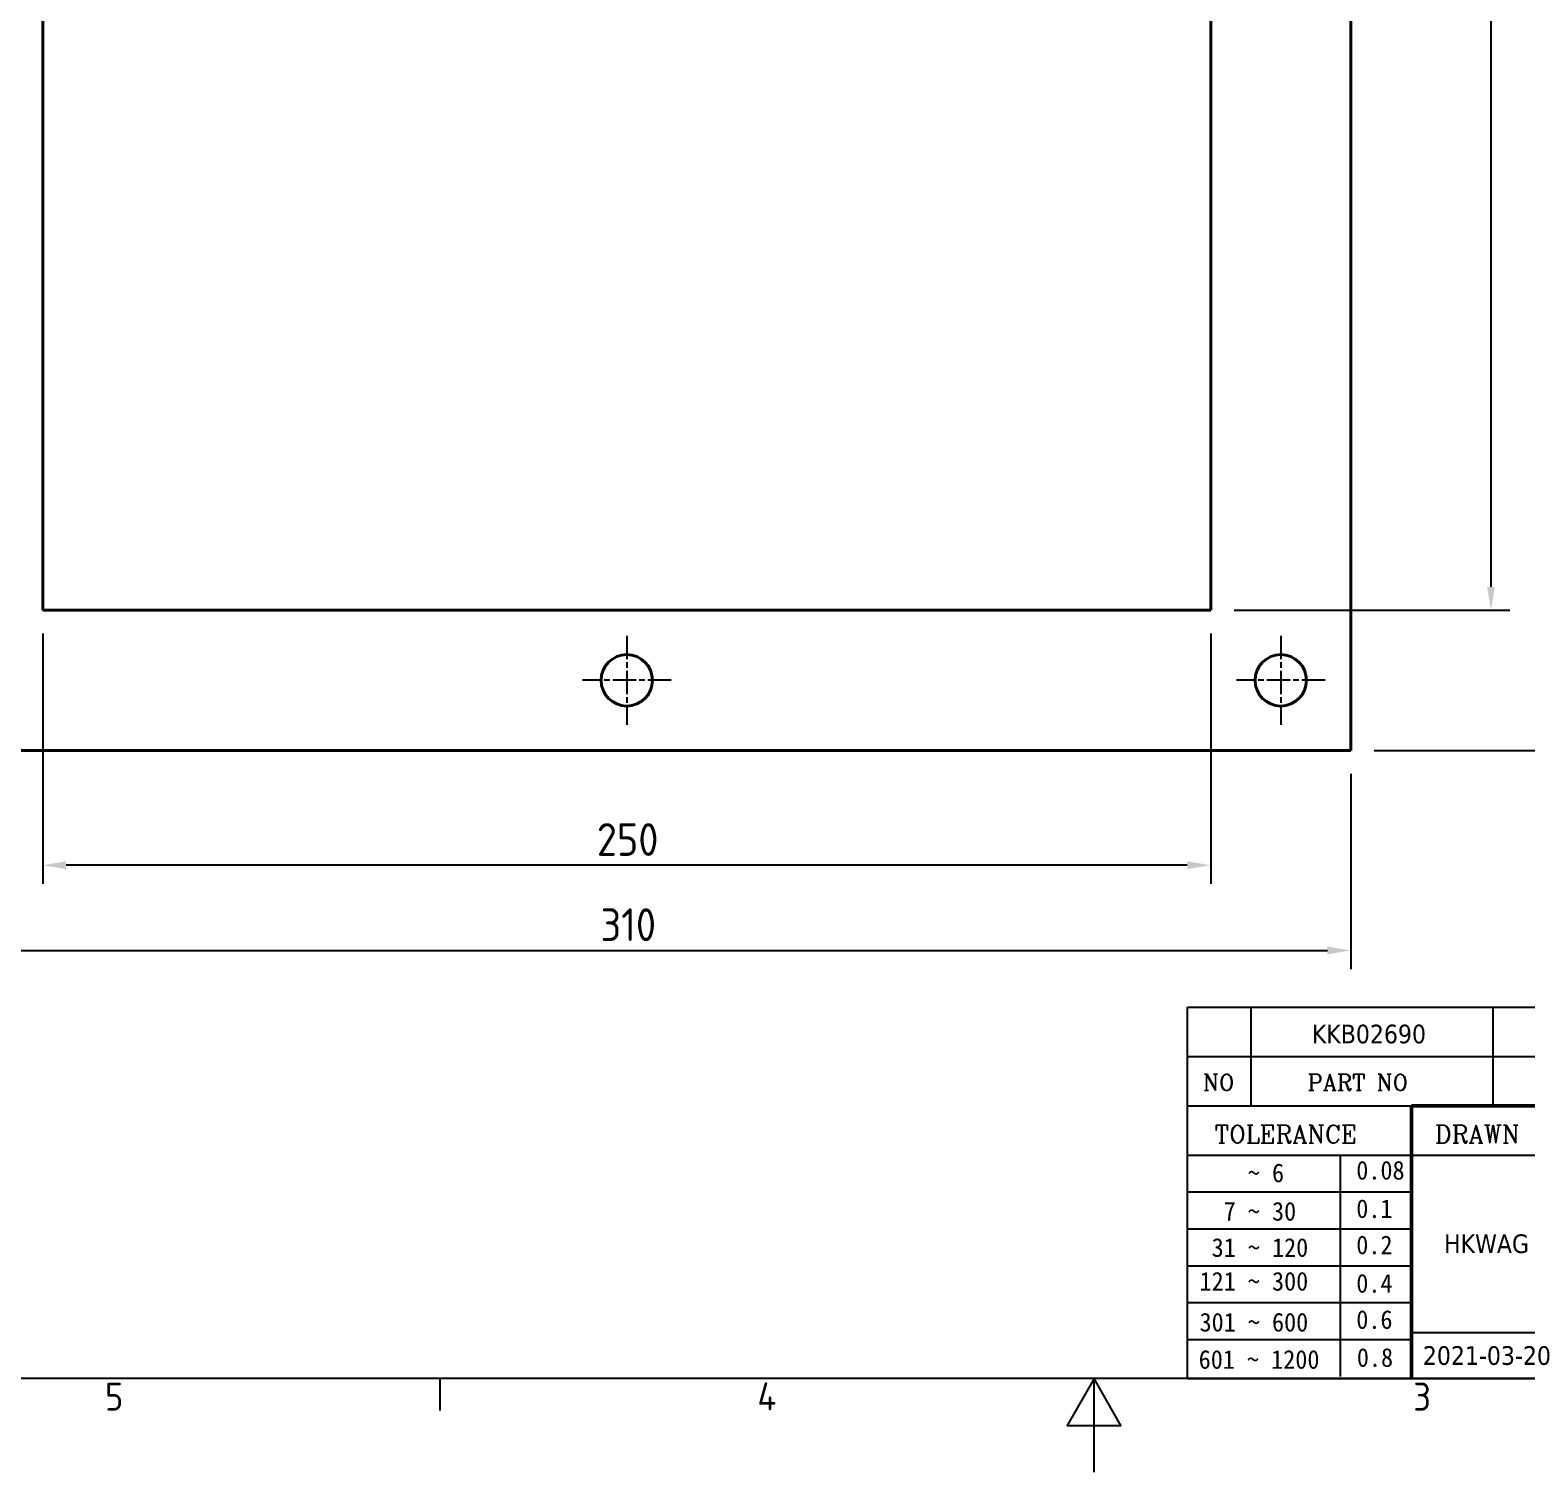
# Model space of a CAD drawing. Header units: millimetres. Extents: x 0 to 840, y 0 to 594.
# Drawn here: x 192.2 to 512.5, y 0 to 308.7 of the extents above; entities that cross this region are included whole.
import ezdxf
from ezdxf.enums import TextEntityAlignment as Align

# ---------------------------------------------------------------- set-up
doc = ezdxf.new("R2010")
doc.units = ezdxf.units.MM
doc.header["$LTSCALE"] = 2
doc.linetypes.add('CHAIN', pattern=[0.35429999999999995, 0.2362, -0.0295, 0.0591, -0.0295])
doc.layers.get('0').update_dxf_attribs({"color": 3, "lineweight": 25})
for name, color, linetype, lineweight in [('가시적인 것(ISO)', 3, 'Continuous', 40), ('경계(ISO)', 7, 'Continuous', 25), ('제목(ISO)', 5, 'Continuous', 50), ('중심 표식(ISO)', 1, 'Continuous', 25), ('치수(ISO)', 2, 'Continuous', 25)]:
    doc.layers.add(name, color=color, linetype=linetype, lineweight=lineweight)
doc.styles.add('HAN_291', font='')
doc.styles.add('RC_284', font='ROMANC.shx')
doc.styles.add('RC_287', font='ROMANC.shx')
doc.styles.add('문자 텍스트_M2B', font='isocp.shx')
doc.styles.add('치수 텍스트_PSTEK_POSCO', font='isocp.shx')
doc.styles.add('텍스트 스타일198', font='tahoma.ttf')
doc.styles.get('HAN_291').set_extended_font_data('GulimChe')
doc.dimstyles.new('치수_PSTEK_POSCO', dxfattribs={"dimscale": 2, "dimtxt": 3.5, "dimasz": 2.5, "dimexe": 2, "dimexo": 2.5, "dimgap": 1, "dimtad": 1, "dimrnd": 1e-08, "dimdsep": 46, "dimtxsty": '치수 텍스트_PSTEK_POSCO', "dimcen": 0.09, "dimdle": 10, "dimclrd": 7, "dimclre": 7, "dimclrt": 2, "dimadec": 1, "dimazin": 2, "dimtfac": 1, "dimtmove": 0, "dimatfit": 3, "dimfxl": 0, "dimtolj": 1, "dimlwd": -1, "dimlwe": -1, "dimarcsym": 0})

# ---------------------------------------------------------------- blocks, each defined once
blk = doc.blocks.new('경계 Default Border')
at = {"layer": '경계(ISO)'}
blk.add_line((140, 10), (140, 6.599999666213989), dxfattribs=at)
at = {"layer": '경계(ISO)', "flags": 128}
for points in [[(10, 10), (10, 287.0000076293945), (410, 287.0000076293945), (410, 10), (10, 10)], [(210, 0), (210, 10), (207.1132469177246, 5), (212.8867530822754, 5), (210, 10)]]:
    blk.add_lwpolyline(points, dxfattribs=at)
at = {"layer": '경계(ISO)', "color": 2, "char_height": 3.00000011920929, "attachment_point": 7, "style": '문자 텍스트_M2B'}
for s, insert in [('4', (173.9734701308116, 6.59999988079071)), ('5', (104.1445394605597, 6.57139439638704)), ('3', (244.1685395229535, 6.57139439638704))]:
    blk.add_mtext(s, dxfattribs=dict(at, insert=insert))
blk = doc.blocks.new('제목 블록 PSTEK')
at = {"color": 180}
for p, q in [((182.475792979055, 11.79100474011392), (182.4757929790549, 51.56524660363496)), ((182.4757929790549, 51.56524660363496), (372.4757929537551, 51.56524660363496)), ((189.2651435055721, 51.56524660363496), (189.2651435055722, 41.00524660363494)), ((215.2152739891528, 41.00524660363494), (215.2152739891528, 51.56524660363496)), ((182.475792979055, 46.2852466036349), (372.4757929537551, 46.28524660363492)), ((182.475792979055, 41.00524660363493), (206.451475290024, 41.00524660363493)), ((182.475792979055, 35.72524660363497), (206.451475290024, 35.72524660363497)), ((198.8621818849491, 12.02524660363491), (198.8621818849491, 35.72524660363497)), ((206.451475290024, 35.72524660363497), (372.4757929537551, 35.72524660363497)), ((182.475792979055, 31.77524660363492), (206.451475290024, 31.77524660363492)), ((182.475792979055, 27.82524660363487), (206.451475290024, 27.82524660363487)), ((182.475792979055, 23.87524660363505), (206.451475290024, 23.87524660363505)), ((182.475792979055, 19.92524660363478), (206.451475290024, 19.92524660363478)), ((206.451475290024, 16.74100474011396), (255.9175931367359, 16.74100474011396)), ((182.475792979055, 15.97524660363496), (206.451475290024, 15.97524660363496)), ((182.475792979055, 11.79100474011392), (372.4757929537551, 11.79100474011389))]:
    blk.add_line(p, q, dxfattribs=at)
at = {"color": 7, "lineweight": 50}
for p, q in [((206.4514752900237, 11.79100474011392), (206.4514752900237, 41.00524660363494)), ((206.451475290024, 41.00524660363494), (372.4757929537551, 41.00524660363496))]:
    blk.add_line(p, q, dxfattribs=at)
at = {"layer": '제목(ISO)', "lineweight": 18}
blk.add_line((182.475792979055, 35.72500474011393), (182.475792979055, 11.79100474011392), dxfattribs=at)
at = {"color": 2}
for s, height, style, p in [('NO', 1.742399930953979, 'RC_284', (184.135398793432, 42.62317362549192)), ('PART NO', 1.742399930953979, 'RC_284', (195.3359407378685, 42.62317362549192)), (' TOLERANCE', 1.899999976158142, 'RC_287', (184.0872874387979, 37.00893196870329)), ('DRAWN', 1.899999976158142, 'RC_287', (208.9766620976279, 37.00893196870329)), ('    ~ 6', 2.000000029802322, 'HAN_291', (183.7721304966814, 32.8176515608431)), ('0.08', 2.000000029802322, 'HAN_291', (200.5467345600617, 33.09873600004101)), ('  7 ~ 30', 2.000000029802322, 'HAN_291', (183.7721304966814, 28.70538114822415)), ('0.1', 2.000000029802322, 'HAN_291', (200.5467345600617, 28.98646558742206)), (' 31 ~ 120', 2.000000029802322, 'HAN_291', (183.7721304966814, 24.82628181916237)), ('0.2', 2.000000029802322, 'HAN_291', (200.5467345600617, 25.10736625836028)), ('121 ~ 300', 2.000000029802322, 'HAN_291', (183.7721304966814, 21.21401206133254)), ('0.4', 2.000000029802322, 'HAN_291', (200.5467345600617, 20.99509650053045)), ('301 ~ 600', 2.000000029802322, 'HAN_291', (183.7721304966814, 16.83491273227077)), ('0.6', 2.000000029802322, 'HAN_291', (200.5467345600617, 17.11599717146868)), ('601 ~ 1200', 2.000000029802322, 'HAN_291', (183.6802025156883, 12.84759660881125)), ('0.8', 2.000000029802322, 'HAN_291', (200.6097246063884, 13.05732192299702))]:
    blk.add_text(s, height=height, dxfattribs=dict(at, style=style)).set_placement(p)
at = {"layer": '제목(ISO)', "color": 7, "style": '텍스트 스타일198'}
for tag, p in [('부품_번호_001', (195.7903726437438, 47.68004260673702)), ('설명_001', (236.4755450851448, 47.92245856837096)), ('재질_001', (293.7358818398196, 47.92524659519488)), ("3._Q'TY_001", (312.7051684940307, 47.92188863680521)), ('4._COLOR_001', (327.1808631167115, 47.92524658873377)), ('질량\\P3;_001', (350.3046145979153, 48.1643332325385)), ('1._MODEL_NAME_001', (328.0471947388506, 37.34308406982311)), ('제목_001', (336.3979558886313, 32.12268535370653)), ('부품_번호_001', (334.4496128969756, 26.8052465951949)), ('설계자_001', (209.9396160013646, 25.23446884679021)), ('프로젝트_001', (271.6304945365308, 16.57270180080504)), ('시트_크기_001', (260.807090429518, 14.83812566343425)), ('작성_날짜_001', (207.6723224966676, 13.26600473167383)), ('프로젝트_002', (286.6403537393983, 13.14882256215354))]:
    blk.add_attdef(tag, p, '', height=2.000000029802322, dxfattribs=at)
for tag, p in [('점검자', (231.1845342133799, 26.23312567187446)), ('엔지니어링_승인자', (247.673240162284, 26.23312567187446)), ('점검_날짜', (231.1845342133799, 14.26600474011394)), ('엔지니어링_승인_날짜', (247.6732401622839, 14.26600474011394))]:
    blk.add_attdef(tag, text='', height=2.000000029802322, dxfattribs=at).set_placement(p, align=Align.MIDDLE_CENTER)
blk = doc.blocks.new('*D30')
at = {"layer": 'Defpoints', "color": 0, "transparency": 16777216}
for p in [(194.9761594344939, 184.4862587397857), (444.9761594344939, 184.4862587397859), (194.9761594344939, 129.9075091610842)]:
    blk.add_point(p, dxfattribs=at)
at = {"layer": '치수(ISO)', "color": 7, "transparency": 16777216}
for p, q in [((194.9761594344939, 179.4862587397857), (194.9761594344939, 125.9075091610842)), ((444.9761594344939, 179.4862587397859), (444.9761594344939, 125.9075091610842)), ((439.9761594344939, 129.9075091610842), (199.9761594344939, 129.9075091610842))]:
    blk.add_line(p, q, dxfattribs=at)
for points in [[(199.9761594344939, 130.7408424944175), (199.9761594344939, 129.0741758277508), (194.9761594344939, 129.9075091610842)], [(439.9761594344939, 130.7408424944175), (439.9761594344939, 129.0741758277508), (444.9761594344939, 129.9075091610842)]]:
    blk.add_solid(points, dxfattribs=at)
at = {"layer": '치수(ISO)', "color": 2, "transparency": 16777216, "insert": (313.5845255762262, 135.4081981374621), "char_height": 7, "attachment_point": 4, "style": '치수 텍스트_PSTEK_POSCO'}
blk.add_mtext('\\A1;250', dxfattribs=at)
blk = doc.blocks.new('*D31')
at = {"layer": 'Defpoints', "color": 0, "transparency": 16777216}
for p in [(444.9761594344937, 484.4862587397859), (444.9761594344939, 184.4862587397859), (504.9761594344939, 184.4862587397858)]:
    blk.add_point(p, dxfattribs=at)
at = {"layer": '치수(ISO)', "color": 7, "transparency": 16777216}
for p, q in [((449.9761594344937, 484.4862587397859), (508.976159434494, 484.4862587397859)), ((504.976159434494, 479.4862587397859), (504.9761594344939, 189.4862587397858)), ((449.9761594344939, 184.4862587397858), (508.9761594344939, 184.4862587397858))]:
    blk.add_line(p, q, dxfattribs=at)
for points in [[(504.1428261011607, 479.4862587397859), (505.8094927678273, 479.4862587397859), (504.976159434494, 484.4862587397859)], [(504.1428261011606, 189.4862587397858), (505.8094927678272, 189.4862587397858), (504.9761594344939, 184.4862587397858)]]:
    blk.add_solid(points, dxfattribs=at)
at = {"layer": '치수(ISO)', "color": 2, "transparency": 16777216, "insert": (499.4761594344939, 328.1835028342741), "char_height": 7, "attachment_point": 4, "rotation": 90, "style": '치수 텍스트_PSTEK_POSCO'}
blk.add_mtext('\\A1;300', dxfattribs=at)
blk = doc.blocks.new('*D33')
at = {"layer": 'Defpoints', "color": 0, "transparency": 16777216}
for p in [(474.9761594344937, 514.4862587397859), (526.4410035083382, 514.4862587397859), (474.9761594344939, 154.4862587397859)]:
    blk.add_point(p, dxfattribs=at)
at = {"layer": '치수(ISO)', "color": 7, "transparency": 16777216}
for p, q in [((479.9761594344937, 514.4862587397859), (530.4410035083382, 514.4862587397859)), ((526.4410035083381, 159.4862587397859), (526.4410035083382, 509.4862587397859)), ((479.9761594344939, 154.4862587397859), (530.4410035083381, 154.4862587397859))]:
    blk.add_line(p, q, dxfattribs=at)
for points in [[(525.6076701750048, 509.4862587397859), (527.2743368416716, 509.4862587397859), (526.4410035083382, 514.4862587397859)], [(525.6076701750047, 159.4862587397859), (527.2743368416715, 159.4862587397859), (526.4410035083381, 154.4862587397859)]]:
    blk.add_solid(points, dxfattribs=at)
at = {"layer": '치수(ISO)', "color": 2, "transparency": 16777216, "insert": (520.9410035083381, 328.1835028342741), "char_height": 7, "attachment_point": 4, "rotation": 90, "style": '치수 텍스트_PSTEK_POSCO'}
blk.add_mtext('\\A1;360', dxfattribs=at)
blk = doc.blocks.new('*D34')
at = {"layer": 'Defpoints', "color": 0, "transparency": 16777216}
for p in [(164.9761594344939, 154.4862587397857), (474.9761594344939, 154.4862587397859), (474.9761594344939, 111.6718739415545)]:
    blk.add_point(p, dxfattribs=at)
at = {"layer": '치수(ISO)', "color": 7, "transparency": 16777216}
for p, q in [((164.9761594344939, 149.4862587397857), (164.9761594344939, 107.6718739415545)), ((474.9761594344939, 149.4862587397859), (474.9761594344939, 107.6718739415545)), ((169.9761594344939, 111.6718739415545), (469.9761594344939, 111.6718739415545))]:
    blk.add_line(p, q, dxfattribs=at)
for points in [[(169.9761594344939, 112.5052072748878), (169.9761594344939, 110.8385406082212), (164.9761594344939, 111.6718739415545)], [(469.9761594344939, 112.5052072748878), (469.9761594344939, 110.8385406082212), (474.9761594344939, 111.6718739415545)]]:
    blk.add_solid(points, dxfattribs=at)
at = {"layer": '치수(ISO)', "color": 2, "transparency": 16777216, "insert": (314.3734035289821, 117.1718739415545), "char_height": 7, "attachment_point": 4, "style": '치수 텍스트_PSTEK_POSCO'}
blk.add_mtext('\\A1;310', dxfattribs=at)

msp = doc.modelspace()

# ---------------------------------------------------------------- linework, layer by layer
at = {"layer": '가시적인 것(ISO)'}
for p, q in [((474.9761594344939, 154.486258739786), (474.9761594344937, 514.4862587397859)), ((194.9761594344939, 184.4862587397857), (194.9761594344938, 484.4862587397858)), ((444.9761594344937, 484.4862587397859), (444.9761594344939, 184.4862587397859)), ((444.9761594344939, 184.4862587397859), (194.9761594344939, 184.4862587397857)), ((164.9761594344939, 154.4862587397857), (474.9761594344939, 154.486258739786))]:
    msp.add_line(p, q, dxfattribs=at)
for centre in [(319.9761594344939, 169.4862587397858), (459.9761594344939, 169.4862587397859)]:
    msp.add_circle(centre, 5.5, dxfattribs=at)
at = {"layer": '중심 표식(ISO)', "linetype": 'CHAIN', "ltscale": 10.55637073516846}
for p, q in [((319.9761594344939, 178.9862587397858), (319.9761594344939, 159.9862587397858)), ((459.9761594344939, 178.9862587397859), (459.9761594344939, 159.9862587397859)), ((329.4761594344939, 169.4862587397858), (310.4761594344939, 169.4862587397858)), ((469.4761594344939, 169.4862587397859), (450.4761594344939, 169.4862587397859))]:
    msp.add_line(p, q, dxfattribs=at)

# ---------------------------------------------------------------- block references
at = {"xscale": 2, "yscale": 2, "zscale": 2}
msp.add_blockref('경계 Default Border', (0, 0), dxfattribs=at)
ref = msp.add_blockref('제목 블록 PSTEK', (75.04841409248968, -3.58200948022779), dxfattribs=dict(xscale=2, yscale=2, zscale=2))
ref.add_attrib('설계자_001', 'HKWAG', (494.9276460952188, 46.88692821335263), dxfattribs={"layer": '제목(ISO)', "color": 7, "height": 4.000000059604645, "style": '텍스트 스타일198'})
ref.add_attrib('작성_날짜_001', '2021-03-20', (490.3930590858249, 22.94999998311987), dxfattribs={"layer": '제목(ISO)', "color": 7, "height": 4.000000059604645, "style": '텍스트 스타일198'})
ref.add_attrib('부품_번호_001', 'KKB02690', (466.6291593799772, 91.77807573324625), dxfattribs={"layer": '제목(ISO)', "color": 7, "height": 4.000000059604645, "style": '텍스트 스타일198'})

# ---------------------------------------------------------------- dimensions: what is measured, and where the dimension line sits
at = {"layer": '치수(ISO)', "color": 7}
for base, p1, p2, angle, picture, middle in [((526.4410035083382, 514.4862587397859), (474.9761594344939, 154.4862587397859), (474.9761594344937, 514.4862587397859), 90, '*D33', (526.4410035083381, 334.4862587397859)), ((504.9761594344939, 184.4862587397858), (444.9761594344937, 484.4862587397859), (444.9761594344939, 184.4862587397859), 90, '*D31', (504.9761594344939, 334.4862587397859)), ((194.9761594344939, 129.9075091610842), (444.9761594344939, 184.4862587397859), (194.9761594344939, 184.4862587397857), 180, '*D30', (319.9761594344939, 129.9075091610842)), ((474.9761594344939, 111.6718739415545), (164.9761594344939, 154.4862587397857), (474.9761594344939, 154.4862587397859), 180, '*D34', (319.9761594344939, 111.6718739415545))]:
    dim = msp.add_linear_dim(base=base, p1=p1, p2=p2, angle=angle, dimstyle='치수_PSTEK_POSCO', override={"dimdec": 2, "dimtp": 0, "dimtm": -0, "dimtdec": 2, "dimtofl": 0, "dimatfit": 1}, dxfattribs=at)
    dim.commit()
    dim.dimension.update_dxf_attribs({"geometry": picture, "text_midpoint": middle, "dimtype": 160})

doc.saveas('drawing.dxf')
